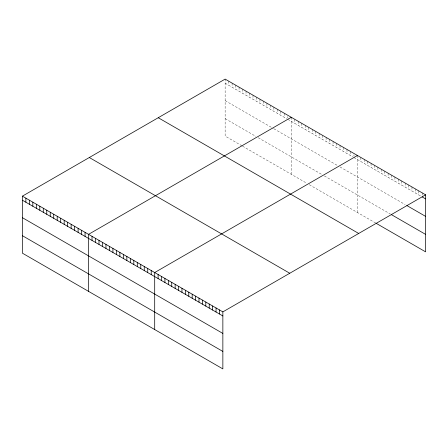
<?xml version="1.0" encoding="UTF-8"?>
<svg xmlns="http://www.w3.org/2000/svg" width="448" height="448" viewBox="0 0 448 448"><rect width="100%" height="100%" fill="white"/><g stroke="black" fill="none" stroke-linecap="round" stroke-linejoin="round"><path stroke-width="0.34" stroke-dasharray="2.24 1.68" d="M225.142 83.171L286.653 118.681M287.812 119.353L352.8 156.873M353.965 157.545L421.058 196.28M225.142 100.643L273.302 128.447M273.885 128.783L337.714 165.637M340.038 166.975L405.154 204.568M225.142 118.642L255.898 136.399M258.216 137.738L322.05 174.591M324.369 175.93L390.387 214.049M241.97 145.83L225.142 136.114L225.142 79.1M242.553 146.166L306.958 183.355M309.282 184.694L375.62 222.992M422.19 192.864L422.19 196.258M418.785 190.898L418.785 194.97M415.374 188.927L415.374 192.998M411.97 186.962L411.97 191.033M408.559 184.996L408.559 189.067M405.154 183.025L405.154 187.096M401.744 181.059L401.744 185.13M398.339 179.094L398.339 183.165M394.929 177.122L394.929 181.194M391.524 175.157L391.524 179.228M388.114 173.191L388.114 177.262M384.709 171.22L384.709 175.291M381.298 169.254L381.298 173.326M377.894 167.289L377.894 171.36M374.483 165.318L374.483 169.389M371.073 163.352L371.073 167.423M367.668 161.386L367.668 165.458M364.258 159.415L364.258 163.486M360.853 157.45L360.853 161.521M357.442 155.484L357.442 212.498M353.965 154.829L353.965 156.19M350.482 151.463L350.482 155.534M346.998 149.453L346.998 153.524M343.515 147.442L343.515 151.514M340.038 145.432L340.038 149.503M336.554 143.422L336.554 147.493M333.071 141.411L333.071 145.482M329.594 139.401L329.594 143.472M326.11 137.39L326.11 141.462M322.627 135.38L322.627 139.451M319.144 133.37L319.144 137.441M315.666 131.359L315.666 135.43M312.183 129.349L312.183 133.42M308.7 127.344L308.7 131.415M305.222 125.334L305.222 129.405M301.739 123.323L301.739 127.394M298.256 121.313L298.256 125.384M294.773 119.302L294.773 123.374M291.295 117.292L291.295 174.306M287.812 116.637L287.812 117.998M284.329 113.271L284.329 117.342M280.846 111.261L280.846 115.332M277.368 109.25L277.368 113.322M273.885 107.24L273.885 111.311M270.402 105.23L270.402 109.301M266.924 103.219L266.924 107.29M263.441 101.209L263.441 105.28M259.958 99.198L259.958 103.27M256.474 97.188L256.474 101.259M252.997 95.178L252.997 99.249M249.514 93.167L249.514 97.238M246.03 91.157L246.03 95.228M242.553 89.152L242.553 93.223M239.07 87.142L239.07 91.213M235.586 85.131L235.586 89.202M232.103 83.121L232.103 87.192M228.626 81.11L228.626 85.182"/><path stroke-width="0.67" d="M425.6 194.83L222.858 311.886L222.858 368.9L22.4 253.17L22.4 196.151L225.142 79.1L425.6 194.83L425.6 251.849L376.186 223.322M291.295 117.292L88.553 234.343L88.553 291.362M357.442 155.484L154.7 272.535L154.7 329.554M422.19 196.935L425.6 198.901M406.857 205.554L425.6 216.373M391.524 214.704L425.6 234.377M158.239 117.729L358.697 233.458M89.303 157.522L289.761 273.258M22.4 196.151L222.858 311.886M22.4 200.222L222.858 315.958M22.4 217.694L222.858 333.43M22.4 235.698L222.858 351.428M219.453 309.915L219.453 313.986M216.042 307.95L216.042 312.021M212.632 305.984L212.632 310.055M209.227 304.013L209.227 308.084M205.817 302.047L205.817 306.118M202.412 300.082L202.412 304.153M199.002 298.11L199.002 302.182M195.597 296.145L195.597 300.216M192.186 294.179L192.186 298.25M188.782 292.208L188.782 296.279M185.371 290.242L185.371 294.314M181.966 288.277L181.966 292.348M178.556 286.306L178.556 290.377M175.151 284.34L175.151 288.411M171.741 282.374L171.741 286.446M168.336 280.403L168.336 284.474M164.926 278.438L164.926 282.509M161.515 276.472L161.515 280.543M158.11 274.501L158.11 278.572M151.222 270.525L151.222 274.596M147.739 268.514L147.739 272.586M144.256 266.504L144.256 270.575M140.778 264.494L140.778 268.565M137.295 262.483L137.295 266.554M133.812 260.473L133.812 264.544M130.329 258.462L130.329 262.534M126.851 256.452L126.851 260.523M123.368 254.442L123.368 258.513M119.885 252.431L119.885 256.502M116.402 250.426L116.402 254.498M112.924 248.416L112.924 252.487M109.441 246.406L109.441 250.477M105.958 244.395L105.958 248.466M102.48 242.385L102.48 246.456M98.997 240.374L98.997 244.446M95.514 238.364L95.514 242.435M92.03 236.354L92.03 240.425M85.07 232.333L85.07 236.404M81.586 230.322L81.586 234.394M78.109 228.312L78.109 232.383M74.626 226.302L74.626 230.373M71.142 224.291L71.142 228.362M67.659 222.281L67.659 226.352M64.182 220.27L64.182 224.342M60.698 218.26L60.698 222.331M57.215 216.25L57.215 220.321M53.732 214.239L53.732 218.31M50.254 212.234L50.254 216.306M46.771 210.224L46.771 214.295M43.288 208.214L43.288 212.285M39.81 206.203L39.81 210.274M36.327 204.193L36.327 208.264M32.844 202.182L32.844 206.254M29.361 200.172L29.361 204.243M25.883 198.162L25.883 202.233"/></g></svg>
